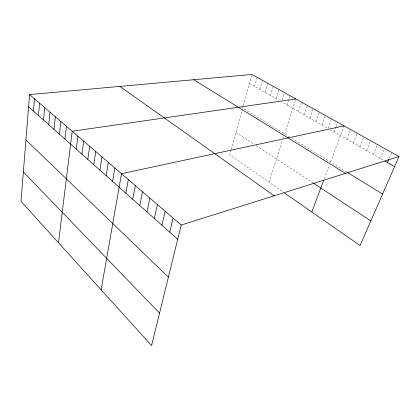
<?xml version="1.0" encoding="UTF-8"?>
<svg xmlns="http://www.w3.org/2000/svg" width="420" height="420" viewBox="0 0 420 420"><rect width="100%" height="100%" fill="white"/><g stroke="black" fill="none" stroke-linecap="round" stroke-linejoin="round"><path stroke-width="0.32" stroke-dasharray="2.1 1.58" d="M231.11 149.998L229.751 154.928L283.479 192.281M231.278 149.378L242.314 109.342M243.159 106.286L242.655 108.108L290.052 137.225M243.322 105.683L251.932 74.461M254.588 86.42L257.135 77.364M259.807 89.413L262.416 80.314M265.104 92.447L267.776 83.302M270.48 95.529L273.215 86.342M275.94 98.658L278.744 89.423M282.056 99.976L284.351 92.558M287.112 105.058L290.052 95.739M269.062 182.259L282.56 140.27M283.306 137.949L283.679 136.789M284.613 133.88L295.838 98.968M298.463 111.562L301.544 102.149M304.18 114.839L307.335 105.383M309.992 118.167L313.22 108.67M315.887 121.548L319.195 112.004M321.877 124.982L325.269 115.39M331.217 119.438L327.968 128.468L281.484 101.834M334.147 132.011L335.927 127.171M336.147 126.567L337.701 122.33M324.293 178.736L329.401 165.091M330.524 162.089L344.069 125.885M346.815 139.267L350.543 129.496M353.304 142.989L357.126 133.172M359.903 146.769L363.815 136.904M366.608 150.607L370.613 140.7M373.422 154.518L377.533 144.559M380.357 158.487L384.562 148.486M389.183 158.393L391.466 153.069M249.448 83.475L278.712 100.243M330.215 129.754L383.612 160.351M291.711 138.243L346.616 171.974M235.966 132.379L254.158 144.312M256.179 145.635L312.9 182.837"/><path stroke-width="0.63" d="M399 156.539L251.932 74.461L29.573 94.573L21 201.338L151.578 345.539L181.198 225.047L399 156.539L360.061 245.527L284.524 193.011M33.469 111.148L34.514 98.821M38.441 115.568L39.559 103.163M43.523 120.078L44.709 107.594M48.71 124.688L49.97 112.119M54.007 129.392L55.346 116.744M59.42 134.195L60.837 121.469M64.948 139.109L66.449 126.299M58.495 242.744L72.188 131.239L295.838 98.968M76.209 149.111L77.879 136.138M81.942 154.198L83.695 141.146M87.796 159.395L89.649 146.265M93.786 164.714L95.734 151.499M99.908 170.153L101.955 156.854M106.171 175.712L108.323 162.335M112.581 181.403L114.844 167.947M101.115 289.81L121.517 173.686L344.069 125.885M125.853 193.19L128.347 179.566M132.725 199.295L135.35 185.593M139.771 205.553L142.522 191.762M146.984 211.958L149.872 198.088M154.376 218.526L157.405 204.572M161.957 225.257L165.134 211.223M169.733 232.16L173.061 218.043M311.845 212L323.852 179.907M387.408 162.529L388.679 159.574M384.699 160.976L394.58 166.64M347.146 172.3L382.578 194.066M193.699 79.727L345.476 173.376M313.42 183.178L370.855 220.852M119.873 86.405L274.155 195.809M29.573 94.573L181.198 225.047M28.591 106.822L177.713 239.243M25.935 139.923L168.399 277.116M23.357 172.001L159.542 313.147"/></g></svg>
